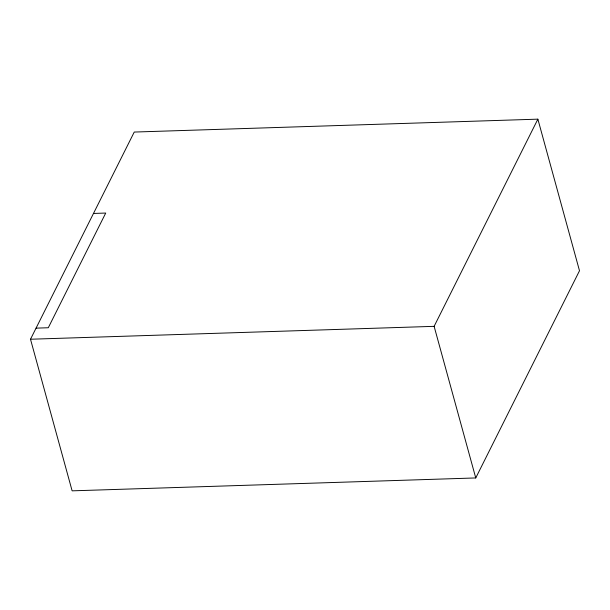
<?xml version="1.0" encoding="UTF-8"?>
<svg xmlns="http://www.w3.org/2000/svg" width="610" height="610" viewBox="0 0 610 610"><rect width="100%" height="100%" fill="white"/><g stroke="black" fill="none" stroke-linecap="round" stroke-linejoin="round"><path stroke-width="0.91" d="M30.5 339.236L134.246 132.057L537.875 119.156L579.5 270.764L475.754 477.943L72.125 490.844L30.5 339.236L434.122 326.342L537.875 119.156M93.49 213.447L105.721 213.058L48.289 327.745L36.059 328.142M434.122 326.342L475.754 477.943"/></g></svg>
